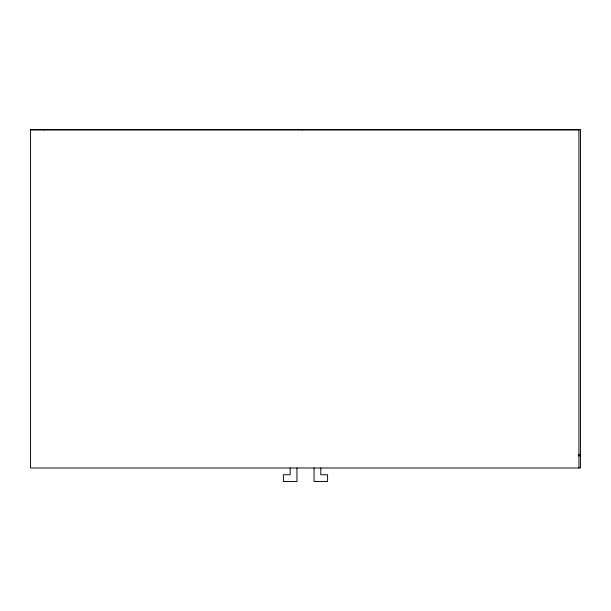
<?xml version="1.0" encoding="UTF-8"?>
<svg xmlns="http://www.w3.org/2000/svg" width="611" height="611" viewBox="0 0 611 611"><rect width="100%" height="100%" fill="white"/><g stroke="black" fill="none" stroke-linecap="round" stroke-linejoin="round"><path stroke-width="0.92" d="M30.55 130.021L578.93 130.021M578.648 454.447L580.45 454.447M578.548 455.798L580.45 455.798M578.93 129.479L578.93 467.988M320.813 467.988L320.813 474.755L327.588 474.755L327.588 481.521L314.046 481.521L314.046 467.988M302.208 129.479L302.208 130.021M296.954 467.988L296.954 481.521L283.412 481.521L283.412 474.755L290.187 474.755L290.187 467.988M44.091 129.479L44.091 130.021M580.45 129.479L30.55 129.479L30.55 467.988L580.45 467.988L580.45 129.479"/></g></svg>
